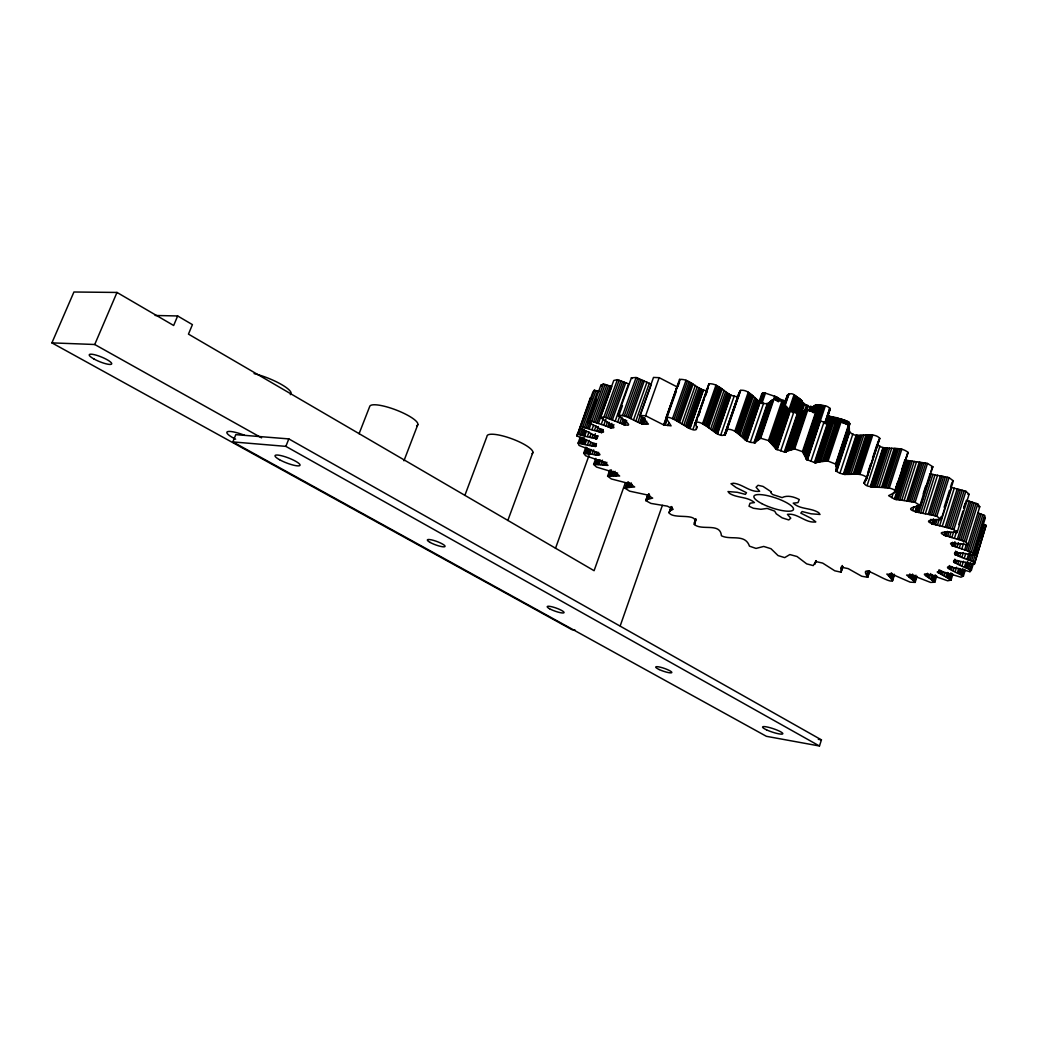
<?xml version="1.0" encoding="UTF-8"?>
<svg xmlns="http://www.w3.org/2000/svg" width="1038" height="1038" viewBox="0 0 1038 1038"><rect width="100%" height="100%" fill="white"/><g stroke="black" fill="none" stroke-linecap="round" stroke-linejoin="round"><path stroke-width="1.5" d="M671.236 506.531L669.03 512.746C673.61 520.116 700.092 511.513 694.409 524.54C701.935 530.976 720.437 522.309 721.397 535.751C730.454 540.5 745.089 533.376 749.462 546.157L756.027 548.427L763.721 546.442L770.975 548.713L778.072 555.59L784.689 557.614L789.84 554.564L797.028 556.511L806.682 563.868L813.221 565.593L815.725 561.519L822.706 563.115L834.76 570.796L841.091 572.197L841.091 567.15L848.163 568.616L861.735 576.246L867.742 577.284L869.662 571.328M706.515 390.664C696.537 389.639 690.205 378.494 679.553 379.402L665.981 417.795C672.468 413.306 702.583 443.498 695.356 422.453C705.295 418.859 723.188 447.482 727.236 429.317C738.939 428.422 744.025 445.315 755.495 442.188L769.067 402.757L774.011 399.059L781.809 401.343C788.322 411.32 796.756 416.342 807.836 409.66L815.596 412.333L820.124 420.831L828.467 423.789L841.104 421.791L848.578 424.776L849.214 430.394L835.966 470.863C845.166 478.544 857.622 470.058 866.938 477.519C854.521 492.972 891.616 483.02 895.509 491.506L908.081 452.412C899.025 444.809 886.102 451.854 876.928 444.614M828.687 411.463C832.58 409.011 827.143 405.586 824.302 405.663C818.917 405.144 812.118 402.705 812.767 411.891M708.72 385.435L708.889 383.723C720.904 383.152 726.561 397.619 738.589 396.555M848.578 424.776L835.59 464.077L836.511 467.982L835.966 470.863M738.563 395.05L740.691 390.34C752.174 388.744 758.142 408.116 769.067 402.757M580.229 437.154L578.088 443.057C608.774 450.557 595.358 443.486 576.946 436.025L590.22 398.164L591.738 398.475M589.96 400.214L590.22 398.164M877.486 442.966L879.718 438.27C872.296 429.94 853.275 441.176 849.214 430.394M974.643 562.388L971.477 561.039L982.96 523.995L986.1 525.358L974.319 564.348C949.926 558.379 944.632 559.56 971.386 570.173L973.748 562.557M986.1 525.358L974.319 564.348M835.862 470.59L849.369 429.693M814.986 405.3C805.851 414.486 792.76 383.307 787.258 397.45M971.477 561.039C946.033 552.45 951.21 550.387 973.748 555.226L972.891 552.904L967.818 550.996L979.457 513.512L977.861 512.941M965.262 570.083L963.394 576.103L960.941 574.741L962.81 568.707M964.484 566.891L965.911 562.324M967.001 559.197L968.921 553.02M969.466 551.606L981.105 514.121L979.457 513.512M962.213 575.441L964.081 569.421M965.794 567.488L967.688 561.389M968.428 559.78L970.348 553.604M971.218 552.268L982.856 514.783L981.105 514.121M967.157 568.123L968.571 563.556M969.933 560.39L971.853 554.214M972.891 552.904L984.504 515.419L982.856 514.783M968.545 568.785L970.439 562.687M973.748 555.226L985.322 517.858L984.504 515.419M970.011 569.499L971.892 563.4M960.941 574.741C931.125 561.247 958.645 568.5 969.946 571.704L971.36 567.15M973.099 561.727L984.569 524.696M976.096 554.928L977.511 550.361M981.286 538.164L982.714 533.597M929.581 473.847L949.017 477.636L953.338 480.841L941.181 519.402C924.196 519.506 924.975 522.335 939.637 525.76L951.677 487.549L965.898 491.259L969.09 494.283L957.127 532.494C921.485 530.223 955.842 538.463 965.976 541.875L968.026 544.535C963.575 545.054 941.051 539.63 955.116 546.702L956.063 543.704M957.399 539.098L969.233 501.224L977.77 503.962L979.781 506.726L966.209 550.412L967.818 550.996M948.408 568.552L949.355 565.541M952.91 574.183L951.055 580.125L946.02 576.946L947.422 572.483M946.993 577.543L948.395 573.067M949.77 569.161L950.717 566.138M958.982 539.591L970.815 501.704M954.701 554.344L955.661 551.256M954.895 554.603L955.726 551.425M966.209 550.412L957.049 547.298L958.45 542.809M955.116 554.72L956.076 551.632M948.005 578.166L949.394 573.69M955.427 554.863L956.4 551.775M955.829 555.032L956.802 551.944M951.366 569.888L952.313 566.878M953.74 562.337L954.688 559.287M960.656 540.123L972.476 502.236M949.03 578.802L950.886 572.846M954.104 562.518L955.051 559.456M956.322 555.213L957.283 552.125M954.558 562.7L955.505 559.651M959.294 548.025L960.695 543.536M950.081 579.476L951.937 573.534M962.382 540.681L974.202 502.781M953.182 570.744L954.117 567.734M957.892 555.758L958.853 552.67M956.037 563.284L956.984 560.235M961.837 548.881L963.705 542.887M964.224 541.291L976.031 503.378M955.194 571.73L956.595 567.202M959.748 556.42L960.708 553.332M957.789 563.997L958.736 560.948M965.976 541.875L977.77 503.962M961.902 557.211L963.342 552.579M959.787 564.828L960.734 561.779M957.373 572.846L958.788 568.318M964.678 549.868L966.547 543.873M958.528 573.443L959.929 568.915M964.315 558.133L965.755 553.501M962.018 565.801L963.446 561.221M959.722 574.079L961.136 569.564M939.637 525.76L945.177 527.148L957.205 488.898M936.73 576.09L934.81 582.214L929.295 578.153L930.749 573.534M943.97 535.05L944.917 532.027M944.191 535.258L945.151 532.235M944.398 535.361L945.346 532.338M945.177 527.148L946.773 527.564L958.801 489.313M930.827 579.204L932.28 574.598M944.671 535.478L945.631 532.455M945.047 535.608L945.994 532.585M931.618 579.762L933.071 575.156M945.488 535.751L946.435 532.728M946.007 535.893L947.435 531.352M946.773 527.564L948.473 528.031L960.487 489.754M932.422 580.359L933.876 575.753M933.227 580.969L935.16 574.831M947.629 536.309L949.056 531.767M948.473 528.031L950.224 528.511L962.239 490.234M934.057 581.604L935.978 575.467M946.02 576.946L938.196 572.678L939.13 569.693M949.575 536.828L951.003 532.286M950.224 528.511L952.106 529.043L964.107 490.753M939.403 573.287L940.337 570.303M957.127 532.494L953.896 529.562L965.898 491.259M951.859 537.463L953.753 531.404M940.817 574.027L941.751 571.043M942.4 574.883L943.334 571.899M951.651 545.339L952.586 542.342M951.794 545.534L952.728 542.537M963.627 508.114L965.068 503.534M951.963 545.638L952.897 542.64M952.222 545.754L953.156 542.757M954.467 538.216L956.841 530.652M958.736 524.592L963.005 510.956M963.952 507.919L966.313 500.355L969.233 501.224M952.56 545.897L953.494 542.9M952.988 546.053L953.935 543.056M944.152 575.856L945.073 572.872M953.507 546.222L954.908 541.719M917.073 576.337L915.153 582.396L912.869 580.125L914.309 575.571M913.453 580.683L914.893 576.129M931.709 523.697L933.162 519.117M932.02 523.931L933.46 519.35M914.037 581.241L915.957 575.169M932.241 524.034L933.694 519.454M920.472 505.61L915.075 502.366L894.432 499.044L906.888 460.353L927.492 463.454L932.838 466.75L920.472 505.61C893.692 509.969 929.646 514.057 935.03 515.834L947.24 477.221M932.539 524.138L933.992 519.558M914.621 581.838L916.061 577.284M932.915 524.255L934.369 519.675M933.37 524.372L934.81 519.791M933.889 524.488L935.329 519.908M941.181 519.402L936.808 516.275L949.017 477.636M935.472 524.826L936.912 520.246M937.379 525.241L939.312 519.13M940.259 519.584L941.232 516.509M944.152 507.258L949.498 490.299M950.471 487.224L951.924 482.592M929.295 578.153L926.519 576.362L927.492 573.287M942.232 526.396L954.272 488.158M927.855 577.206L928.828 574.131M920.654 512.837L932.903 474.34M922.821 513.226L935.056 474.703M925.338 513.706L937.574 475.157M928.206 514.29L940.428 475.728M912.869 580.125L908.925 576.933L909.898 573.884M929.763 514.627L941.985 476.053M909.989 577.725L910.949 574.676M911.117 578.62L912.558 574.053M931.436 515.004L943.659 476.403M929.983 522.322L930.956 519.26M912.285 579.606L913.725 575.039M933.175 515.406L945.384 476.792M908.315 501.146L920.745 462.299M909.898 501.419L922.328 462.559M911.559 501.704L923.989 462.831M867.742 577.284C856.687 560.17 888.398 584.29 892.615 580.722L889.294 576.479L890.254 573.469M913.349 502.042L925.779 463.143M890.085 577.31L891.525 572.781M890.876 578.205L892.317 573.69M915.075 502.366L927.492 463.454M912.869 510.138L913.842 507.063M891.253 578.685L892.693 574.17M891.629 579.178L893.069 574.676L886.828 574.079L889.294 576.479M891.979 579.684L893.42 575.182M892.317 580.216L894.237 574.222M892.615 580.722L894.522 574.715M915.075 511.591L917.034 505.441M915.464 511.825L917.423 505.675M915.698 511.916L917.657 505.766M916.009 512.019L917.968 505.869M916.385 512.11L918.345 505.96M916.826 512.214L918.786 506.051M917.333 512.305L919.785 504.611M923.21 493.841L925.662 486.147M919.824 505.908L929.801 474.548M930.749 471.563L932.838 466.75M918.838 512.538L931.073 474.055M894.886 499.278L907.329 460.587M895.145 499.369L907.588 460.677M895.457 499.447L907.9 460.755M895.82 499.525L908.263 460.833M896.235 499.589L908.678 460.898M896.702 499.654L909.145 460.95M898.078 499.771L910.521 461.054M819.462 745.998L821.434 739.873L288.824 438.905L235.795 434.65L232.849 441.916L766.407 736.318L819.462 745.998L285.852 446.366L232.849 441.916M899.751 499.94L912.194 461.196M901.763 500.186L914.206 461.417M904.111 500.498L916.554 461.702M906.823 500.913L919.253 462.079M882.936 487.497L895.573 448.455M884.402 487.652L897.04 448.585M885.933 487.834L898.571 448.753M887.607 488.042L900.231 448.935M889.203 488.249L901.84 449.117M866.73 574.299L867.703 571.315M894.432 499.044L891.785 497.565L893.225 493.102M867.132 575.091L868.092 572.107M867.314 575.519L868.754 571.043M867.457 575.947L868.897 571.484M891.785 497.565L888.593 495.658L894.276 492.752L897.662 482.255M901.529 470.253L904.902 459.756M867.586 576.388L869.027 571.925M894.276 492.752L908.081 452.412M867.677 576.856L869.597 570.9M894.704 492.362L907.705 452.866M841.299 568.474L842.259 565.502M841.481 569.058L842.441 566.086M841.584 569.693L842.558 566.722M841.61 570.368L842.571 567.41M841.091 572.197L842.947 566.657M870.311 486.42L882.949 447.56M870.817 486.653L883.455 447.793M871.077 486.731L883.714 447.871M871.388 486.796L884.013 447.936M871.725 486.848L884.363 447.988M872.115 486.887L884.739 448.027M872.53 486.913L885.155 448.04M873.724 486.913L886.361 448.014M875.203 486.952L887.84 448.027M876.993 487.03L889.631 448.066M879.108 487.159L891.746 448.169M881.573 487.367L894.211 448.338M856.999 474.197L869.831 434.974M858.478 474.262L871.323 435.026M859.918 474.353L872.75 435.091M863.953 483.371L864.926 480.373M864.252 483.513L865.225 480.516M868.157 471.537L870.648 463.947M872.543 458.082L877.006 444.459M865.316 481.411L878.044 442.396M866.315 479.271L879.718 438.27M866.276 479.997L879.653 438.84M867.301 484.967L879.965 446.093M843.375 474.119L856.194 435.156M843.92 474.34L856.726 435.376M844.179 474.405L856.986 435.441M814.83 564.166L815.842 561.078M844.465 474.444L857.271 435.48M815.18 563.608L816.153 560.663M844.776 474.483L857.596 435.506M845.114 474.483L857.92 435.506M845.464 474.47L858.283 435.48M846.45 474.353L859.269 435.35M847.683 474.236L860.502 435.207M849.201 474.158L862.02 435.078M851.017 474.094L863.837 434.987M853.145 474.094L865.99 434.948M854.339 474.106L867.184 434.935M855.636 474.145L868.469 434.948M843.375 423.102L844.374 420.092L827.922 415.758M844.426 423.504L845.412 420.494L844.374 420.092M845.529 423.958L846.528 420.948L845.412 420.494M846.671 424.438L847.657 421.428L846.528 420.948M847.696 424.879L848.695 421.869L847.657 421.428M835.837 464.713L848.812 425.424M836.057 465.361L849.94 423.841L848.695 421.869M836.239 465.958L849.188 426.722M836.356 466.516L849.305 427.319M836.446 467.048L849.382 427.864M836.511 467.982L849.434 428.85M836.083 470.993L848.954 432.016M836.433 471.2L849.305 432.223M836.758 471.33L849.616 432.353M840.079 472.718L852.925 433.754M755.495 442.188L760.672 438.231L768.496 440.553L776.19 449.22L784.287 451.945L794.641 448.935L798.533 450.271L802.426 451.634L806.708 459.6L815.219 462.753L828.207 423.764M815.219 462.753L830.88 416.835M815.479 462.779L828.739 423.776M815.751 462.779L829.012 423.751M816.037 462.753L829.297 423.686M829.038 424.503L831.542 416.991M816.309 462.701L830.05 423.426M829.725 424.646L832.229 417.12M817.049 462.468L817.996 462.208L832.956 417.237M831.698 423.348L833.696 417.328M817.996 462.208L819.19 461.962L832.191 422.855M832.45 423.426L834.448 417.406M819.19 461.962L820.643 461.715L835.214 417.445M833.903 423.478L835.901 417.458M834.526 423.621L836.524 417.6M820.643 461.715L822.381 461.482L835.395 422.297M835.875 422.323L837.381 417.808M822.381 461.482L823.368 461.391L836.394 422.168M837.017 422.635L838.522 418.119M823.368 461.391L824.444 461.3L837.471 422.064M824.444 461.3L825.586 461.222L839.885 418.522M839.664 421.791L840.663 418.768M825.586 461.222L826.845 461.157L839.872 421.869M840.508 422.064L841.507 419.054M826.845 461.157L828.065 461.106L841.104 421.791M841.416 422.375L842.415 419.365M842.363 422.726L843.362 419.702M803.529 453.061L819.501 405.105M804.009 453.736L820.292 405.17M804.424 454.385L817.542 415.187M817.633 415.875L821.188 405.248M804.787 454.981L817.892 415.81M818.074 417.497L822.135 405.352M805.371 456.071L818.463 416.926M805.773 457.005L818.839 417.899M818.619 419.157L823.186 405.495M806.033 457.784L819.086 418.729M806.163 458.446L819.203 419.404M806.292 459.159L819.254 419.962M806.396 459.328L824.302 405.663M806.539 459.471L819.566 420.481M806.708 459.6L819.722 420.624M807.11 459.808L820.124 420.831M819.76 422.544L825.34 405.832M807.447 459.938L820.461 420.948M810.938 461.209L823.938 422.219M824.73 423.193L829.79 408.012M824.86 423.595L829.92 408.427M825.573 421.817L829.103 411.23M825.508 422.894L830.024 408.855M825.457 423.569L830.05 409.608M825.768 423.465L828.272 415.953M826.183 423.647L828.687 416.134M826.663 423.841L829.154 416.329M827.182 424.023L829.686 416.51M814.402 462.507L827.39 423.517M814.973 462.701L830.257 416.679M790.216 449.96L803.399 410.801M790.969 449.739L804.152 410.568M804.502 410.918L806.526 404.885M791.786 449.532L804.982 410.321M792.682 449.324L807.473 405.209M793.668 449.117L806.863 409.854M806.889 410.062L808.42 405.534M794.641 448.935L807.836 409.66M808.887 410.789L810.406 406.273M809.368 410.944L810.886 406.416M809.796 411.048L811.314 406.52M810.224 411.126L811.742 406.611M810.665 411.178L812.183 406.662M811.08 411.204L812.598 406.675M811.495 411.191L813.014 406.662M811.872 411.152L813.403 406.624M812.235 411.074L813.753 406.546M812.559 410.957L814.077 406.429M812.339 412.32L814.363 406.273M812.585 412.125L814.609 406.079M813.286 411.269L815.31 405.222M813.273 412.709L815.816 405.131M814.013 412.644L816.556 405.067M814.973 412.618L817.516 405.041M802.426 451.634L818.1 405.041M815.725 414.162L818.761 405.067M802.984 452.334L816.14 413.059M775.308 448.066L788.504 409.102M775.658 448.676L788.841 409.738M775.814 448.883L793.953 395.011M775.996 449.065L789.165 410.14M776.19 449.22L789.36 410.308M776.398 449.363L789.568 410.438M789.204 412.19L794.849 395.504M776.839 449.558L790.009 410.633M777.19 449.662L790.346 410.75M790.671 411.217L795.796 396.049M791.54 411.736L796.665 396.568M792.318 412.216L797.444 397.061M793.032 412.683L798.157 397.528M780.745 450.79L793.888 411.865M793.668 413.111L798.78 397.969M794.745 411.995L799.351 398.371M795.251 412.371L799.844 398.748M795.692 412.722L800.285 399.098M796.367 413.319L800.96 399.695M796.86 413.799L801.453 400.188M784.287 451.945L801.751 400.538M797.534 413.954L801.92 400.798M784.858 452.114L801.699 402.16M785.091 452.153L798.222 413.202M798.287 412.994L801.842 402.433M785.312 452.153L798.443 413.202M785.532 452.127L802.05 402.705M785.753 452.062L802.296 402.978M785.948 451.971L799.078 413.007M799.026 413.786L802.582 403.224M786.428 451.634L799.558 412.631M799.351 414.019L802.906 403.458M787.051 451.245L800.194 412.216M800.22 412.722L803.256 403.678M787.868 450.829L803.646 403.886M800.999 413.111L804.035 404.054M788.919 450.388L804.502 404.236M776.113 400.201L776.567 396.931L764.344 392.792L761.905 393.493L745.881 440.436M776.619 400.603L777.138 397.204M777.215 401.018L777.644 397.593M777.825 401.421L778.85 398.423L778.24 398.021M778.435 401.797L779.46 398.8L778.85 398.423M768.496 440.553L781.809 401.343M781.925 403.393L782.937 400.383L786.181 400.772M769.34 441.319L782.639 402.134M782.418 403.535L783.431 400.538M782.86 403.639L783.885 400.642M770.183 442.11L784.287 400.72M783.664 403.756L784.689 400.759M770.949 442.837L784.222 403.704M783.988 404.807L787.336 395.219M784.417 404.249L787.557 394.959M784.235 405.287L787.829 394.687M784.572 405.028L788.166 394.427M771.649 443.537L788.582 394.168M784.884 406.079L788.997 393.947M772.272 444.199L785.532 405.105M773.349 445.393L786.583 406.338M774.192 446.431L787.414 407.415M774.841 447.326L788.037 408.336M760.75 403.289L764.344 392.792M761.866 403.587L765.46 393.078M750.422 441.786L763.696 402.991M753.938 442.759L767.199 403.938M754.496 442.902L767.757 404.08M754.704 442.915L767.951 404.093M754.885 442.902L768.146 404.067M755.054 442.85L768.561 403.769M756.222 441.098L769.508 402.147M756.832 440.488L770.131 401.511M757.649 439.853L770.962 400.824M758.129 439.528L771.455 400.473M758.687 439.204L772.013 400.11M759.297 438.879L772.622 399.76M759.985 438.542L773.323 399.396M773.18 400.616L774.711 396.114M760.672 438.231L774.011 399.059M774.763 399.578L775.788 396.568M775.555 399.928L776.567 396.931M735.942 431.99L749.358 392.974M737.071 432.82L750.474 393.83M738.083 433.586L751.486 394.609M739.043 434.325L752.42 395.374M739.912 435.026L753.29 396.088M741.443 436.297L754.795 397.398M742.715 437.413L756.04 398.54M743.727 438.373L757.039 399.526M744.518 439.191L757.818 400.37M745.141 439.853L758.428 401.057M745.375 440.073L758.661 401.278M745.621 440.268L758.908 401.485M746.114 440.566L759.401 401.784M759.401 402.29L762.476 393.298M746.582 440.748L763.06 393.117M746.919 440.839L760.192 402.056M720.93 434.455L734.268 395.854M724.303 435.22L738.784 393.519M694.409 522.568L695.668 518.883M725.225 433.08L739.588 391.741M694.318 523.282L695.408 519.843M725.186 433.78L739.912 391.274M694.344 524.112L695.901 519.091M724.822 435.324L740.289 390.781M694.409 524.54L695.992 519.96M725.147 435.285L740.691 390.34M734.839 431.198L748.268 392.169M707.631 427.02L721.086 388.29M708.707 427.734L722.163 389.016M710.654 429.044L724.083 390.353M712.289 430.199L725.692 391.547M713.638 431.211L727.028 392.572M714.715 432.055L728.105 393.454M715.584 432.768L728.961 394.168M715.909 433.002L729.273 394.414M716.207 433.196L729.571 394.609M716.505 433.365L729.87 394.777M716.778 433.495L730.129 394.92M717.245 433.65L730.609 395.076M717.569 433.728L730.934 395.141M693.112 429.005L708.889 383.723M695.226 423.53L708.733 384.877M695.226 424.075L708.201 386.927M695.252 424.607L696.809 420.156M698.366 415.693L704.075 399.358M705.632 394.907L708.214 387.485M698.418 416.212L699.975 411.762M705.684 395.439L707.241 390.976M696.239 429.55L697.277 426.592M669.03 512.746L671.404 507.011M669.627 511.721L671.664 506.726M670.133 511.137L671.729 507.712M670.704 510.657L672.326 507.323M702.518 423.841L716.025 385.059M703.842 424.646L717.349 385.864M705.204 425.476L718.685 386.72M706.45 426.268L719.931 387.524M678.333 421.804L691.84 383.372M679.592 422.505L693.099 384.086M681.875 423.815L695.356 385.422M683.821 424.983L697.277 386.603M685.456 426.008L698.898 387.654M686.793 426.878L700.222 388.536M687.883 427.604L701.299 389.276M688.272 427.838L701.675 389.51M688.622 428.032L702.038 389.717M688.947 428.201L702.363 389.886M620.244 625.771L662.374 505.363M689.245 428.318L702.648 390.003M689.712 428.46L703.115 390.145M690.01 428.499L703.414 390.184M665.981 417.795L671.106 425.852L663.645 424.905L677.074 386.902L659.182 377.676L653.499 377.43L639.94 415.459L648.426 424.088C637.527 425.956 628.95 413.851 617.895 415.421L631.402 377.819L636.112 377.521L651.371 384.242L637.942 421.908M666.214 418.405L679.241 381.517M663.996 425.048L677.074 386.902M664.294 425.165L676.374 391.041M677.931 386.616L679.501 382.192M664.748 425.269L666.902 419.196M665.021 425.295L667.162 419.222M667.771 425.567L668.848 422.518M672.494 418.664L686.053 380.193M673.986 419.456L687.532 380.985M671.301 510.268L673.208 509.204L667.33 506.142L650.917 503.417L645.766 500.601L647.842 494.711M645.766 500.601L648.231 494.438M646.155 500.329L648.672 494.153M646.596 500.057L649.126 493.906M647.037 499.81L649.061 495.165M675.543 420.273L689.076 381.828M647.504 499.589L649.529 494.957M647.971 499.395L649.944 496.099M676.971 421.052L690.491 382.607M648.906 499.044L652.655 498.11L647.245 494.931L629.625 491.156L625.123 488.327L627.224 482.398M625.123 488.327L627.847 482.203M625.732 488.132L628.522 482.021M626.407 487.964L628.652 483.345M627.082 487.808L629.326 483.215M627.743 487.665L629.988 483.085M628.405 487.549L629.703 487.367L631.286 482.904M629.703 487.367L630.935 487.25L631.999 484.266M609.734 470.188L607.593 476.17L613.549 475.845L615.158 471.343M633.517 419.858L646.972 382.179M613.549 475.845L615.08 475.871L616.157 472.861M635.892 420.935L649.334 383.269M615.08 475.871L616.494 475.923L617.558 472.926M639.642 422.738L641.795 416.718M641.056 423.439L643.197 417.419M641.523 423.66L643.677 417.639M641.951 423.841L644.092 417.821M642.314 423.971L643.91 419.456M642.613 424.075L644.222 419.56M639.94 415.459L645.61 415.784L659.182 377.676M643.028 424.153L645.169 418.132M643.262 424.153L644.87 419.637M645.61 424.179L646.687 421.169M625.33 482.813L594.086 570.705L188.462 334.119L192.419 324.635L177.654 315.967L155.103 315.474M617.895 415.421C629.391 423.439 634.802 428.954 617.649 422.116L619.79 416.16M595.812 458.355L593.632 464.388L602.676 464.907L603.766 461.871M602.676 464.907L604.324 465.102L605.401 462.066M619.803 423.011L621.931 417.055M622.592 415.226L636.112 377.521M604.324 465.102L605.764 465.296L606.854 462.26M621.619 423.789L623.215 419.326M624.292 415.914L637.812 378.221M623.111 424.451L624.72 419.988M626.07 416.653L639.577 378.948M623.617 424.659L625.213 420.182M624.046 424.827L625.642 420.351M624.409 424.944L626.005 420.481M624.707 425.035L626.303 420.559M627.731 417.341L641.225 379.649M625.084 425.074L626.68 420.611M608.424 476.079L610.565 470.097M629.313 418.016L642.794 380.323M609.319 476.001L611.46 470.006M610.201 475.936L611.797 471.447M630.806 418.651L644.274 380.972M611.071 475.897L612.68 471.395M611.914 475.858L613.523 471.369M577.167 434.066C602.144 441.371 604.959 439.359 579.775 428.136L581.124 426.553C598.485 432.068 618.064 437.854 587.56 421.934L590.064 420.766L601.249 424.412L603.376 418.522M617.402 379.661L613.756 380.466L600.327 417.626L603.96 416.926L617.402 379.661L628.561 383.839L615.171 421.117L617.649 422.116M593.476 446.145L594.553 443.174M596.162 438.892L597.239 435.895M596.474 438.957L597.551 435.947M596.707 438.983L598.031 435.856M585.886 447.157L583.667 453.256L592.088 454.281L593.671 449.895M594.943 446.509L596.02 443.537M600.068 432.236L601.171 429.2M603.96 416.926L605.686 417.548L619.128 380.271M595.397 446.612L596.474 443.641M600.574 432.392L601.664 429.356M600.989 432.509L602.092 429.473M600.327 417.626C608.618 422.738 624.292 432.483 603.766 425.308L605.881 419.417M601.339 432.599L602.429 429.563M601.599 432.638L602.689 429.602M601.949 432.561L603.039 429.524M592.088 454.281L594.125 454.618L595.189 451.686M615.171 421.117L607.49 418.197L620.932 380.933M605.958 426.125L607.554 421.7M594.125 454.618L595.968 454.942L597.019 452.01M609.189 418.82L622.618 381.556M595.968 454.942L597.564 455.254L598.628 452.321M607.827 426.826L609.423 422.414M594.67 464.401L596.305 459.873M610.811 419.43L624.227 382.153M595.786 464.427L597.421 459.899M609.384 427.435L610.435 424.49M612.342 420.014L625.758 382.737M609.89 427.617L610.941 424.672M596.85 464.466L598.485 459.925M610.318 427.76L611.914 423.335M610.681 427.864L611.732 424.918M597.914 464.518L599.536 459.977M610.954 427.928L612.018 424.983M611.278 427.954L612.342 424.996L611.421 427.903M598.926 464.583L600.561 460.042M612.809 427.474L613.873 424.529M600.885 464.726L602.507 460.184M618.661 416.147L622.45 405.624M579.476 443.278L581.617 437.374M587.56 421.934L600.885 385.228L603.415 383.943L611.719 386.603L598.407 423.439M583.343 435.454L584.965 430.965M586.12 427.903L588.312 421.83M589.415 418.794L596.565 399.098M580.956 443.537L583.096 437.608M590.064 420.766L603.415 383.943M584.757 435.804L586.392 431.302M587.69 428.344L589.895 422.271M582.357 443.784L584.511 437.854M589.195 428.772L591.388 422.713M591.777 421.285L605.115 384.475M583.732 444.03L585.341 439.593M587.417 436.466L589.039 431.964M585.043 444.277L586.652 439.84M593.567 421.856L606.893 385.033M591.971 429.602L593.619 425.048M589.805 437.102L590.881 434.092M595.254 422.401L608.579 385.565M587.508 444.783L589.117 440.333M584.9 453.372L587.015 447.534M596.876 422.933L610.188 386.097M586.211 453.515L587.793 449.13M591.92 437.686L592.996 434.675M594.45 430.368L596.097 425.814M589.753 445.263L590.817 442.292M587.456 453.658L589.039 449.259M593.736 438.205L595.371 433.702M596.642 431.068L598.277 426.514M588.689 453.801L590.272 449.415M591.738 445.717L592.815 442.759M555.486 548.349L588.987 455.539M589.856 453.956L591.439 449.571M595.267 438.659L596.357 435.662M595.76 438.802L596.837 435.791M598.511 431.704L599.601 428.668M576.946 436.025L592.945 391.884L594.333 390.197L599.315 391.508M581.124 426.553L594.333 390.197M578.698 434.39L580.865 428.409M582.759 426.981L595.968 390.612M580.32 434.753L582.487 428.772M584.498 427.448L597.693 391.067M581.851 435.104L584.018 429.109M507.829 520.479L532.922 452.309M464.868 495.386L486.952 436.44A24.406 5.865 20.3 0 1 512.954 439.191A24.406 5.865 20.3 0 1 532.066 453.632M403.951 460.781L417.834 424.581M359.083 433.715L369.671 406.572A25.716 6.007 20.9 0 1 398.294 410.853A25.716 6.007 20.9 0 1 416.588 425.775M285.852 446.366L288.824 438.905M177.654 315.967L173.657 325.491L116.996 292.444L73.932 292.002L51.9 342.877L571.951 629.677L575.13 630.157M51.9 342.877L94.73 344.499L116.996 292.444M971.386 570.173L969.946 571.704M963.394 576.103L960.929 577.206L940.519 571.069L937.223 572.003L938.196 572.678M931.449 467.424L932.176 467.087M952.417 481.048L953.338 480.841M951.055 580.125L947.642 580.787C946.617 580.489 916.243 569.084 926.519 576.362M849.94 423.841L848.435 423.971M967.935 494.373L969.09 494.283M630.935 487.25L634.659 486.978L630.053 483.825L611.33 478.946L607.593 476.17M934.81 582.214L930.567 582.422L912.013 575.195L906.615 575.078L908.925 576.933M978.445 506.687L979.781 506.726M915.153 582.396L910.196 582.175L892.991 574.637M616.494 475.923L619.634 476.027L615.949 472.965L596.513 467.061L593.632 464.388M983.842 517.702L985.322 517.858M605.764 465.296L607.996 465.387L605.076 462.494L585.601 455.747L583.667 453.256M818.307 739.316L821.434 739.873M597.564 455.254C608.06 455.046 580.021 446.379 578.97 445.315L578.088 443.057M935.03 515.834L936.808 516.275M952.106 529.043L953.896 529.562M955.116 546.702L957.049 547.298M782.937 400.383L779.46 398.8M601.249 424.412L603.766 425.308M605.686 417.548L607.49 418.197M828.065 461.106L835.59 464.077M645.61 415.784L663.645 424.905M94.73 344.499L261.589 437.867M600.885 385.228L602.079 385.993M631.402 377.819L632.168 378.559M680.02 380.712L679.553 379.402M235.639 439.178A17.841 3.594 21.3 0 1 227.478 431.704A17.841 3.594 21.3 0 1 244.553 435.272M254.076 373.602A27.26 6.124 21.6 0 1 281.674 384.618A27.26 6.124 21.6 0 1 290.303 394.622M771.013 491.688L770.936 492.868L772.648 494.542L782.094 497.604C787.44 494.854 794.187 496.865 799.286 499.525L797.963 502.651L793.214 503.145C800.207 509.658 810.795 507.608 818.697 512.655L820.007 514.459L811.119 513.81L802.115 511.539L800.817 513.135L811.093 518.273L815.816 521.88C805.709 523.593 797.612 512.733 787.453 514.368L790.774 518.17L788.776 519.947L782.159 517.871L776.268 513.836L774.685 511.124L767.16 508.425L760.88 509.295L753.406 508.27L749.008 506.22L750.033 503.209L754.444 502.561C747.451 496.449 737.24 498.24 729.48 493.374L728.001 491.558L737.291 492.284L745.375 494.36L746.491 492.7L736.007 487.484L730.999 483.734L733.412 483.215C742.754 484.097 750.085 492.57 759.634 491.259L756.092 487.25L758.025 485.278L763.021 486.42L771.013 491.688M761.762 503.599A20.838 5.294 18.6 0 0 793.369 509.723A20.838 5.294 18.6 0 0 765.992 495.347A20.838 5.294 18.6 0 0 761.762 503.599M279.533 459.704A13.364 2.673 21.1 0 0 299.878 465.478A13.364 2.673 21.1 0 0 283.244 456.188A13.364 2.673 21.1 0 0 279.533 459.704M766.576 729.87A10.704 1.778 18.5 0 0 782.769 733.853A10.704 1.778 18.5 0 0 768.665 727.34A10.704 1.778 18.5 0 0 766.576 729.87M430.082 542.407A9.459 1.817 20.2 0 0 444.848 546.663A9.459 1.817 20.2 0 0 433.663 540.422A9.459 1.817 20.2 0 0 430.082 542.407M549.517 608.722A8.953 1.648 19.6 0 0 563.751 612.874A8.953 1.648 19.6 0 0 553.656 607.243A8.953 1.648 19.6 0 0 549.517 608.722M659.234 669.562A8.525 1.492 19 0 0 671.807 672.559A8.525 1.492 19 0 0 660.233 667.175A8.525 1.492 19 0 0 659.234 669.562M93.978 358.992A12.119 2.504 22.2 0 0 111.689 363.91A12.119 2.504 22.2 0 0 95.755 355.035A12.119 2.504 22.2 0 0 93.978 358.992"/></g></svg>
